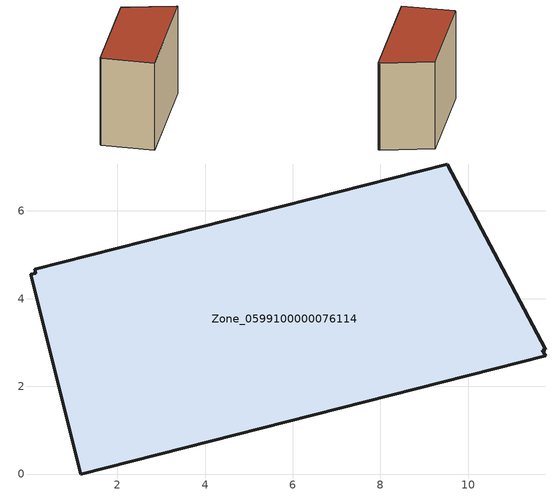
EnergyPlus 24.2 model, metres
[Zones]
Zone_0599100000076114
 floor ground (C_G): 11.77,2.7 1.17,0 0.02,4.56 0.14,4.58 0.11,4.67 9.52,7.07 11.76,2.84 11.69,2.83 z0
 wall outside (C_F): 9.52,7.07 0.11,4.67 0.14,4.58 0.02,4.56 1.17,0 11.77,2.7 11.69,2.83 11.76,2.84 9.52,7.07 z0:8.39
 roof outside (C_R): 0.14,4.58 0.02,4.56 1.17,0 11.77,2.7 11.69,2.83 11.76,2.84 9.52,7.07 0.11,4.67 z8.39
[BUILDING]
Pand.0599100000076114: North Axis=0; Terrain=City; Loads Convergence Tolerance Value=0.04; Temperature Convergence Tolerance Value=0.4; Solar Distribution=FullExterior; Maximum Number of Warmup Days=25; Minimum Number of Warmup Days=1
[Site:Location]
Rotterdam.The.Hague.AP_ZH_NLD Design_Conditions: Latitude=51.96; Longitude=4.45; Time Zone=1; Elevation=-4.5
[SITE:GROUNDTEMPERATURE:BUILDINGSURFACE]
18, 18, 18, 18, 18, 18, 18, 18, 18, 18, 18, 18
[MATERIAL] Thermal Absorptance=0.9; Solar Absorptance=0.7; Visible Absorptance=0.7
Name | Roughness | Thickness | Conductivity | Density | Specific Heat
G.TI.1992-2005 | MediumSmooth | 0.15 | 0.06 | 540 | 1210
F.TI.1992-2005 | Rough | 0.3 | 0.12 | 1920 | 840
R.TI.1992-2005 | MediumRough | 0.2 | 0.08 | 1500 | 1000
[CONSTRUCTION]
C_G: G.TI.1992-2005
C_F: F.TI.1992-2005
C_R: R.TI.1992-2005
[ZONE]
Zone_0599100000076114: Type=1; Multiplier=1; Ceiling Height=Autocalculate; Volume=Autocalculate; Floor Area=autocalculate; Part of Total Floor Area=Yes
[ZONEINFILTRATION:DESIGNFLOWRATE]
Infil_Zone_0599100000076114: Zone or ZoneList or Space or SpaceList=Zone_0599100000076114; Schedule=AlwaysOn; Design Flow Rate Calculation Method=Flow/Area; Flow Rate per Floor Area=0.0015; Constant Term Coefficient=1; Temperature Term Coefficient=0; Velocity Term Coefficient=0; Velocity Squared Term Coefficient=0
[HVACTEMPLATE:ZONE:IDEALLOADSAIRSYSTEM]
Zone_0599100000076114: Maximum Heating Supply Air Temperature=50; Minimum Cooling Supply Air Temperature=13; Maximum Heating Supply Air Humidity Ratio=0.0156; Minimum Cooling Supply Air Humidity Ratio=0.0077; Heating Limit=NoLimit; Cooling Limit=NoLimit; Dehumidification Control Type=ConstantSensibleHeatRatio; Cooling Sensible Heat Ratio=0.7; Dehumidification Setpoint=60; Humidification Control Type=None; Humidification Setpoint=30; Outdoor Air Method=None; Outdoor Air Flow Rate per Person=0.00944; Outdoor Air Flow Rate per Zone Floor Area=0; Outdoor Air Flow Rate per Zone=0; Demand Controlled Ventilation Type=None; Outdoor Air Economizer Type=NoEconomizer; Heat Recovery Type=None; Sensible Heat Recovery Effectiveness=0.7; Latent Heat Recovery Effectiveness=0.65
[ZONECONTROL:THERMOSTAT]
ThermostatControl_Zone_0599100000076114: Zone or ZoneList=Zone_0599100000076114; Control Type Schedule=DualSetpointControlType; Control 1=Thermostat_Zone_0599100000076114; Temperature Difference Between Cutout And Setpoint=0
[THERMOSTATSETPOINT:DUALSETPOINT]
Thermostat_Zone_0599100000076114: Heating Setpoint Temperature Schedule=HeatingSetpoint_Zone_0599100000076114; Cooling Setpoint Temperature Schedule=CoolingSetpoint_Zone_0599100000076114
[SCHEDULE:COMPACT]
HeatingSetpoint_Zone_0599100000076114: Through: 12/31, For: AllDays, Until: 24:00, 21
CoolingSetpoint_Zone_0599100000076114: Through: 12/31, For: AllDays, Until: 24:00, 24
DualSetpointControlType: Through: 12/31, For: AllDays, Until: 24:00, 4
AlwaysOn: Through: 12/31, For: AllDays, Until: 24:00, 1
